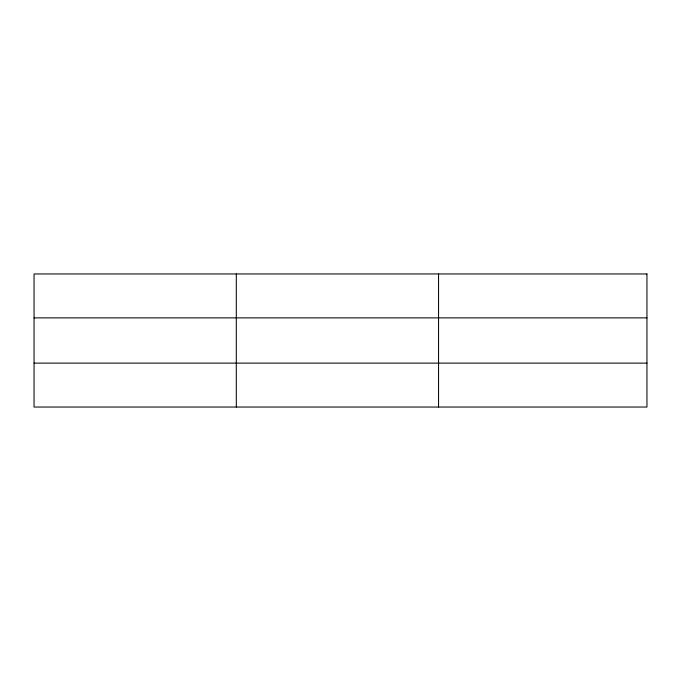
<?xml version="1.0" encoding="UTF-8"?>
<svg xmlns="http://www.w3.org/2000/svg" width="681" height="681" viewBox="0 0 681 681"><rect width="100%" height="100%" fill="white"/><g stroke="black" fill="none" stroke-linecap="round" stroke-linejoin="round"><path stroke-width="1.02" d="M236.307 407.042L236.307 273.958M438.564 407.042L438.564 273.958M34.05 317.874L646.95 317.874M34.05 363.126L646.95 363.126M646.95 273.958L646.95 407.042L34.05 407.042L34.05 273.958L646.95 273.958"/></g></svg>
